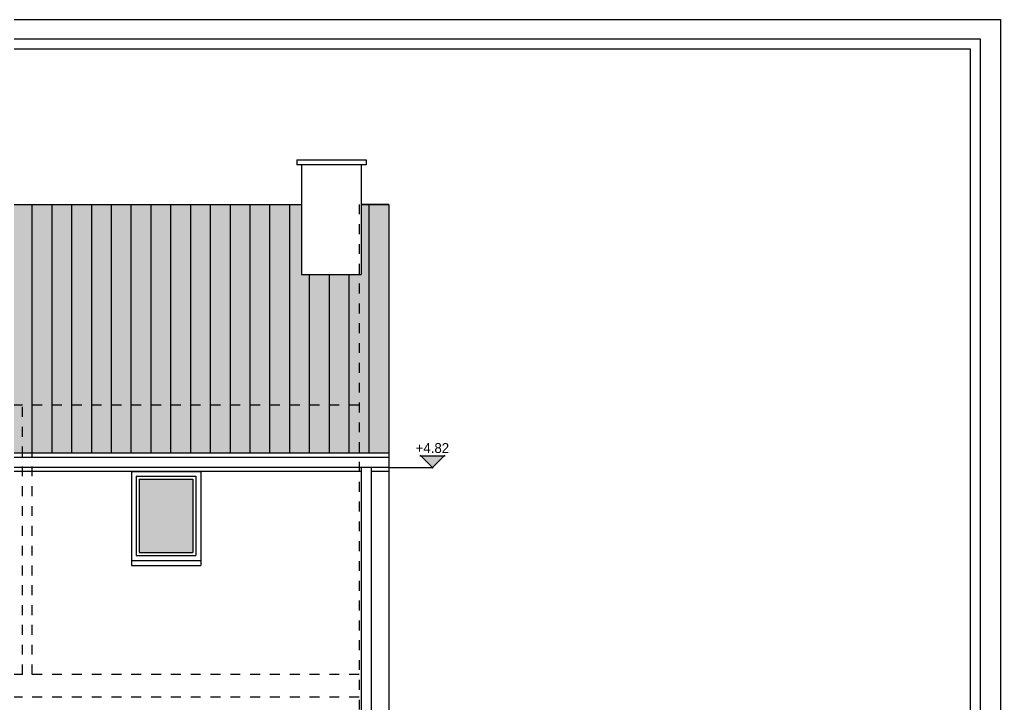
# Model space of a CAD drawing. Header units: millimetres. Extents: x -44462 to 306987, y -116160 to 12874.
# Drawn here: x -7807 to -6817, y -57599 to -56908 of the extents above; entities that cross this region are included whole.
import ezdxf
from ezdxf.enums import TextEntityAlignment as Align

# ---------------------------------------------------------------- set-up
doc = ezdxf.new("R2010")
doc.units = ezdxf.units.MM
doc.linetypes.add('TRAIT_4', pattern=[20, 10, -10])
for name, color, linetype in [('chassis fen.portes', 1, 'Continuous'), ('COULEUR 8', 8, 'Continuous'), ('piontillé', 115, 'TRAIT_4'), ('ROUGE', 1, 'Continuous')]:
    doc.layers.add(name, color=color, linetype=linetype)
doc.styles.add('CENTURY GOTHIC', font='GOTHIC.TTF')
doc.styles.add('COMICS', font='comic.TTF', dxfattribs={"height": 10})

# ---------------------------------------------------------------- blocks, each defined once
blk = doc.blocks.new('niveau_élévation_gauche')
blk.add_hatch(color=256).paths.add_polyline_path([(-55.55, 11.41), (-44.13, 0), (-32.72, 11.41)])
for p, q in [((-56.96, 11.41), (-31.3, 11.41)), ((-56.55, 12.41), (-43.43, -0.71)), ((-31.72, 12.41), (-44.84, -0.71)), ((0, 0), (-44.13, 0))]:
    blk.add_line(p, q)
at = {"style": 'COMICS'}
blk.add_attdef('NIVEAU', text='', height=10, dxfattribs=at).set_placement((-44.08, 14.6), align=Align.CENTER)
blk = doc.blocks.new('PETIT CARTOUCHE_HOR')
at = {"color": 1}
for p, q in [((-2100, 1485), (0, 1485)), ((0, 1485), (0, 0))]:
    blk.add_line(p, q, dxfattribs=at)
at = {"layer": 'chassis fen.portes', "color": 2, "linetype": 'Continuous'}
for p, q in [((-2081.31, 1465.65), (-20.52, 1465.65)), ((-20.52, 1465.65), (-20.52, 412.47))]:
    blk.add_line(p, q, dxfattribs=at)
at = {"layer": 'chassis fen.portes', "color": 5, "linetype": 'Continuous'}
for p, q in [((-2071.31, 1455.65), (-30.52, 1455.65)), ((-30.52, 1455.65), (-30.52, 422.47))]:
    blk.add_line(p, q, dxfattribs=at)
at = {"style": 'CENTURY GOTHIC'}
for tag, p, height in [('DATE', (-210.16, 171.36), 20), ('DOSSIERN°', (-210.16, 111.51), 20), ('COMMENTAIRE', (-210.16, 95.35), 12), ('COMMENTAIRESUITE', (-210.16, 79.7), 12), ('FEUILLEN°', (-221.99, 32.69), 20), ('TOTALFEUILLES', (-181.65, 32.69), 20), ('ÉCH.', (-103.23, 32.69), 12)]:
    blk.add_attdef(tag, p, '', height=height, dxfattribs=at)

msp = doc.modelspace()

# ---------------------------------------------------------------- hatches: boundary and pattern name
at = {"layer": 'ROUGE'}
h = msp.add_hatch(dxfattribs=at)
h.set_pattern_fill('_USER', color=256, scale=20, angle=90, style=0, pattern_type=0)
h.set_pattern_definition([(90, (-8514.662, -57345.785), (-20, 1e-15), [])])
h.paths.add_polyline_path([(-7434.66, -57094.65), (-7462.66, -57094.65), (-7462.66, -57165.37), (-7464.66, -57165.37), (-7464.66, -57345.79), (-7434.66, -57345.79)])
h.paths.add_polyline_path([(-7464.66, -57297.16), (-7794.66, -57297.16), (-7794.66, -57345.79), (-7464.66, -57345.79)])
h.paths.add_polyline_path([(-7794.66, -57297.16), (-7804.66, -57297.16), (-7804.66, -57345.79), (-7794.66, -57345.79)])
h.paths.add_polyline_path([(-7804.66, -57297.16), (-8057.51, -57297.16), (-8057.51, -57345.79), (-7804.66, -57345.79)])
h.paths.add_polyline_path([(-8057.51, -57297.16), (-8067.51, -57297.16), (-8067.51, -57345.79), (-8057.51, -57345.79)])
h.paths.add_polyline_path([(-8067.51, -57297.16), (-8484.66, -57297.16), (-8484.66, -57345.79), (-8067.51, -57345.79)])
h.paths.add_polyline_path([(-7464.66, -57165.37), (-7522.66, -57165.37), (-7522.66, -57094.65), (-8426.66, -57094.65), (-8426.66, -57151.37), (-8484.66, -57151.37), (-8484.66, -57297.16), (-7464.66, -57297.16)])
h.paths.add_polyline_path([(-8484.66, -57151.37), (-8486.66, -57151.37), (-8486.66, -57094.65), (-8514.66, -57094.65), (-8514.66, -57345.79), (-8484.66, -57345.79)])
h = msp.add_hatch(color=253, dxfattribs=at)
h.paths.add_polyline_path([(-7464.66, -57165.37), (-7522.66, -57165.37), (-7522.66, -57094.65), (-8426.66, -57094.65), (-8426.66, -57151.37), (-8484.66, -57151.37), (-8484.66, -57297.16), (-7464.66, -57297.16)])
h.paths.add_polyline_path([(-7434.66, -57094.65), (-7462.66, -57094.65), (-7462.66, -57165.37), (-7464.66, -57165.37), (-7464.66, -57345.79), (-7434.66, -57345.79)])
h.paths.add_polyline_path([(-7464.66, -57297.16), (-7794.66, -57297.16), (-7794.66, -57345.79), (-7464.66, -57345.79)])
h.paths.add_polyline_path([(-7794.66, -57297.16), (-7804.66, -57297.16), (-7804.66, -57345.79), (-7794.66, -57345.79)])
h.paths.add_polyline_path([(-7804.66, -57297.16), (-8057.51, -57297.16), (-8057.51, -57345.79), (-7804.66, -57345.79)])
h.paths.add_polyline_path([(-8057.51, -57297.16), (-8067.51, -57297.16), (-8067.51, -57345.79), (-8057.51, -57345.79)])
h.paths.add_polyline_path([(-8067.51, -57297.16), (-8484.66, -57297.16), (-8484.66, -57345.79), (-8067.51, -57345.79)])
h.paths.add_polyline_path([(-8484.66, -57151.37), (-8486.66, -57151.37), (-8486.66, -57094.65), (-8514.66, -57094.65), (-8514.66, -57345.79), (-8484.66, -57345.79)])
msp.add_hatch(color=254, dxfattribs=at).paths.add_polyline_path([(-7632.58, -57372.16), (-7686.58, -57372.16), (-7686.58, -57446.16), (-7632.58, -57446.16)])

# ---------------------------------------------------------------- linework, layer by layer
at = {"layer": 'COULEUR 8'}
msp.add_line((-7434.66, -57345.79), (-8514.66, -57345.79), dxfattribs=at)
at = {"layer": 'piontillé'}
for p, q in [((-7464.66, -57094.65), (-7464.66, -57927.16)), ((-7464.66, -57297.16), (-8484.66, -57297.16)), ((-7804.66, -57569.16), (-7804.66, -57297.16)), ((-7794.66, -57569.16), (-7794.66, -57297.16)), ((-7464.66, -57569.16), (-8484.66, -57569.16)), ((-7464.66, -57592.16), (-8484.66, -57592.16))]:
    msp.add_line(p, q, dxfattribs=at)
at = {"layer": 'ROUGE'}
for p, q in [((-7527.66, -57049.65), (-7457.66, -57049.65)), ((-7527.66, -57049.65), (-7527.66, -57054.65)), ((-7457.66, -57049.65), (-7457.66, -57054.65)), ((-7457.66, -57054.65), (-7527.66, -57054.65)), ((-7522.66, -57054.65), (-7522.66, -57165.37)), ((-7462.66, -57054.65), (-7462.66, -57165.37)), ((-8426.66, -57094.65), (-7522.66, -57094.65)), ((-7434.66, -57094.65), (-7462.66, -57094.65)), ((-7462.66, -57094.65), (-7434.66, -57094.65)), ((-7434.66, -57094.65), (-7434.66, -57861.06)), ((-7522.66, -57165.37), (-7462.66, -57165.37)), ((-7434.66, -57350.16), (-8514.66, -57350.16)), ((-7434.66, -57360.16), (-8514.66, -57360.16)), ((-7462.65, -57360.16), (-7462.65, -57858.71)), ((-7452.65, -57360.16), (-7452.65, -57859.55)), ((-7462.65, -57364.16), (-8489.88, -57364.16)), ((-7694.58, -57364.16), (-7694.58, -57459.16)), ((-7694.58, -57364.16), (-7624.58, -57364.16)), ((-7689.58, -57369.16), (-7629.58, -57369.16)), ((-7689.58, -57369.16), (-7689.58, -57449.16)), ((-7629.58, -57369.16), (-7629.58, -57449.16)), ((-7624.58, -57364.16), (-7624.58, -57459.16)), ((-7434.66, -57364.16), (-7452.65, -57364.16)), ((-7686.58, -57372.16), (-7632.58, -57372.16)), ((-7686.58, -57372.16), (-7686.58, -57446.16)), ((-7632.58, -57372.16), (-7632.58, -57446.16)), ((-7689.58, -57449.16), (-7629.58, -57449.16)), ((-7686.58, -57446.16), (-7632.58, -57446.16)), ((-7694.58, -57454.16), (-7624.58, -57454.16)), ((-7694.58, -57459.16), (-7624.58, -57459.16))]:
    msp.add_line(p, q, dxfattribs=at)

# ---------------------------------------------------------------- block references
at = {"color": 1}
msp.add_blockref('PETIT CARTOUCHE_HOR', (-6817.24, -58393.1), dxfattribs=at)
at = {"layer": 'ROUGE'}
ref = msp.add_blockref('niveau_élévation_gauche', (-7434.66, -57360.16), dxfattribs=dict(at, xscale=-1))
ref.add_attrib('NIVEAU', '+4.82', dxfattribs={"layer": '0', "height": 10, "style": 'COMICS'}).set_placement((-7390.68, -57345.57), align=Align.CENTER)

doc.saveas('drawing.dxf')
